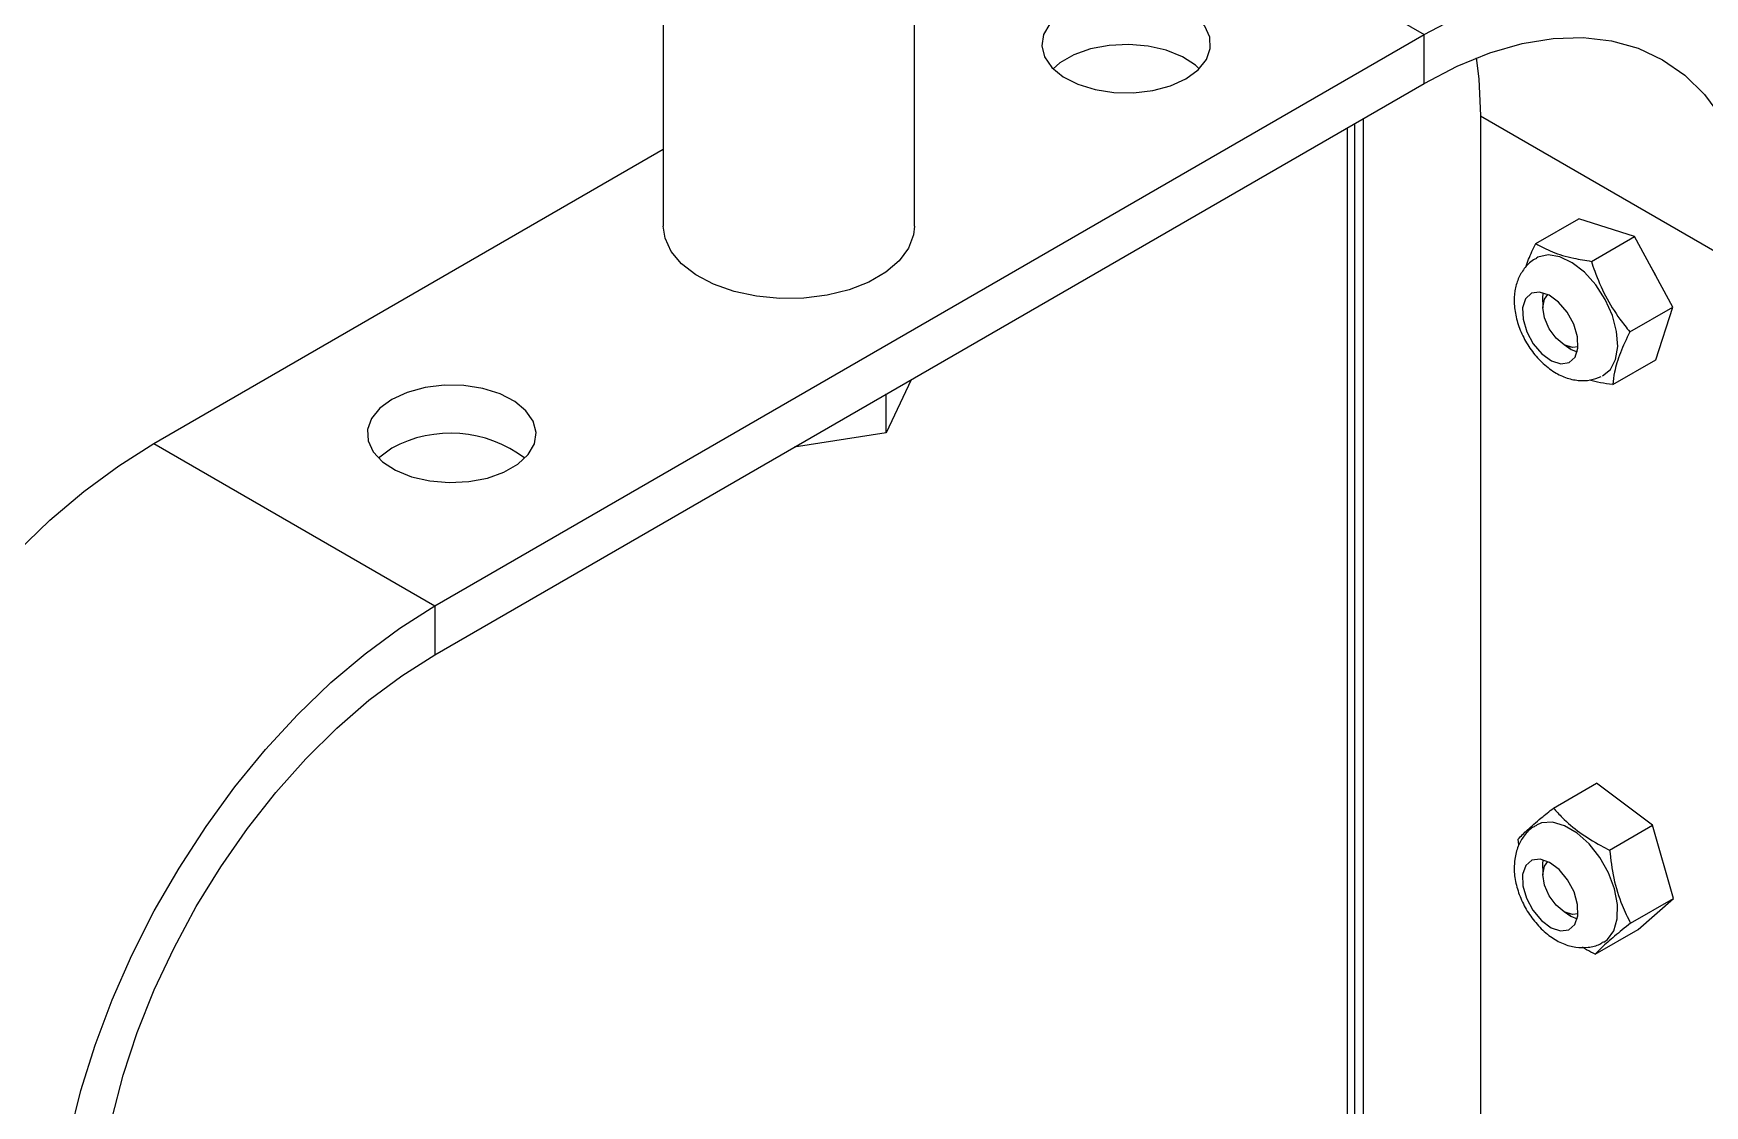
# Model space of a CAD drawing. Extents: x 17.1 to 113.1, y 3.8 to 84.5.
# Drawn here: x 80.02 to 85.28, y 15.75 to 19.12 of the extents above; entities that cross this region are included whole.
import ezdxf

# ---------------------------------------------------------------- set-up
doc = ezdxf.new("R2010")
doc.units = 0
doc.header["$MEASUREMENT"] = 0
doc.layers.add('OBJECT', color=7, linetype='CONTINUOUS')

msp = doc.modelspace()

# ---------------------------------------------------------------- linework, layer by layer
at = {"layer": 'OBJECT'}
for p, q in [((82.0057, 19.467), (82.0057, 18.5112)), ((82.7957, 18.5112), (82.7957, 19.435)), ((83.9696, 19.3608), (84.3983, 19.1133)), ((81.287, 17.3172), (84.3983, 19.1133)), ((84.3983, 18.9598), (84.3983, 19.1133)), ((81.287, 17.1637), (84.3983, 18.9598)), ((84.1565, 18.8202), (84.1565, 15.174)), ((84.1796, 18.8335), (84.1796, 15.1822)), ((84.206, 18.8488), (84.206, 15.1455)), ((84.5751, 18.8575), (85.459, 18.3473)), ((84.5751, 18.8575), (84.5751, 13.0208)), ((80.4031, 17.8275), (82.0057, 18.7526)), ((84.7498, 18.4562), (84.8849, 18.5342)), ((85.0593, 18.4784), (84.8849, 18.5342)), ((84.9241, 18.4003), (85.0593, 18.4784)), ((85.18, 18.2567), (85.0593, 18.4784)), ((84.7715, 18.2763), (84.7715, 18.2551)), ((85.0449, 18.1787), (85.18, 18.2567)), ((85.1265, 18.0909), (85.18, 18.2567)), ((84.8388, 18.1384), (84.8572, 18.1278)), ((84.9913, 18.0128), (85.1265, 18.0909)), ((82.7846, 18.0282), (82.7069, 17.8609)), ((82.7069, 17.8609), (82.7069, 17.9834)), ((80.4031, 17.8275), (81.287, 17.3172)), ((82.7069, 17.8609), (82.417, 17.816)), ((81.287, 17.3172), (81.287, 17.1637)), ((84.8048, 16.6817), (84.94, 16.7598)), ((85.1167, 16.6276), (84.94, 16.7598)), ((84.9815, 16.5496), (85.1167, 16.6276)), ((85.1824, 16.3979), (85.1167, 16.6276)), ((84.6963, 16.5658), (84.6938, 16.5842)), ((84.7724, 16.5194), (84.7703, 16.5093)), ((84.7715, 16.4938), (84.7715, 16.4726)), ((85.0472, 16.3198), (85.1824, 16.3979)), ((85.0714, 16.3003), (85.1824, 16.3979)), ((84.8388, 16.3559), (84.8572, 16.3453)), ((84.9363, 16.2223), (85.0714, 16.3003))]:
    msp.add_line(p, q, dxfattribs=at)
at = {"layer": 'OBJECT', "flags": 128}
for points in [[(84.3983, 19.1133), (84.5084, 19.171), (84.6176, 19.2164), (84.7249, 19.2492), (84.8295, 19.2691), (84.9303, 19.2759), (85.0266, 19.2696), (85.1176, 19.2501), (85.2024, 19.2178), (85.2804, 19.1728), (85.3508, 19.1155), (85.4131, 19.0464), (85.4668, 18.9662), (85.5113, 18.8754), (85.5463, 18.7749), (85.5716, 18.6656), (85.5868, 18.5483), (85.5919, 18.424)], [(83.2565, 19.1802), (83.2531, 19.1777), (83.2208, 19.1475), (83.2014, 19.1137), (83.196, 19.0782), (83.2049, 19.043), (83.2277, 19.0099), (83.263, 18.9808), (83.3091, 18.9571), (83.3634, 18.9402), (83.4229, 18.931), (83.4845, 18.93), (83.5449, 18.9372), (83.6008, 18.9522), (83.6491, 18.9743)], [(83.6491, 18.9743), (83.6873, 19.0022), (83.7134, 19.0345), (83.7259, 19.0693), (83.7241, 19.1049), (83.7081, 19.1393), (83.6789, 19.1706), (83.6659, 19.1804)], [(83.6912, 19.0059), (83.6789, 19.0171), (83.6379, 19.0437), (83.5874, 19.0641), (83.5301, 19.0772), (83.4691, 19.0824), (83.4077, 19.0793), (83.3492, 19.0681), (83.2967, 19.0494), (83.2531, 19.0242), (83.2316, 19.0059)], [(84.3983, 18.9598), (84.5023, 19.0139), (84.6052, 19.0557), (84.7062, 19.0848), (84.8042, 19.1009), (84.8983, 19.1038), (84.9876, 19.0935), (85.0712, 19.0702), (85.1483, 19.034), (85.2182, 18.9853), (85.2802, 18.9246), (85.3337, 18.8524), (85.3782, 18.7694), (85.4133, 18.6765), (85.4386, 18.5745), (85.4538, 18.4644), (85.459, 18.3473)], [(84.5623, 19.0397), (84.57, 18.9746), (84.5751, 18.8575)], [(82.7957, 18.5112), (82.7929, 18.4841), (82.777, 18.4418), (82.7474, 18.4019), (82.7053, 18.366), (82.6522, 18.3354), (82.59, 18.3111), (82.521, 18.294), (82.4476, 18.2848), (82.3725, 18.2838), (82.2985, 18.2909), (82.2281, 18.3061), (82.164, 18.3287), (82.1084, 18.3578), (82.0634, 18.3925), (82.0306, 18.4315), (82.0112, 18.4734), (82.0057, 18.5112)], [(84.9587, 18.0406), (84.9838, 18.0608), (85.0003, 18.0922), (85.0071, 18.1329), (85.0037, 18.1799), (84.9902, 18.2301), (84.9677, 18.2802), (84.9377, 18.3265), (84.9022, 18.3661), (84.8636, 18.3962), (84.8246, 18.4147), (84.7878, 18.4205), (84.7558, 18.413), (84.7513, 18.4107)], [(85.1111, 18.3832), (85.1258, 18.3567), (85.1273, 18.3535)], [(84.8544, 18.0819), (84.8729, 18.0992), (84.882, 18.1275), (84.8807, 18.1634), (84.869, 18.2027), (84.8484, 18.2406), (84.8213, 18.2724), (84.7911, 18.2944), (84.7613, 18.304), (84.7356, 18.2999), (84.7171, 18.2826), (84.7079, 18.2543), (84.7093, 18.2183), (84.721, 18.1791), (84.7416, 18.1412), (84.7686, 18.1094), (84.7989, 18.0873), (84.8286, 18.0778), (84.8544, 18.0819)], [(84.7724, 18.3019), (84.7701, 18.2902), (84.7715, 18.2544)], [(84.8825, 18.1318), (84.8646, 18.1295), (84.8388, 18.1384), (84.813, 18.1593), (84.7912, 18.1887), (84.7766, 18.2224), (84.7715, 18.2551), (84.7766, 18.2819), (84.7875, 18.2962)], [(84.8382, 18.1388), (84.8611, 18.1233), (84.8798, 18.1158)], [(81.1523, 17.9664), (81.1141, 17.9385), (81.088, 17.9063), (81.0756, 17.8714), (81.0774, 17.8359), (81.0933, 17.8015), (81.1226, 17.7702), (81.1636, 17.7436), (81.214, 17.7232), (81.2713, 17.71), (81.3323, 17.7049), (81.3937, 17.708), (81.4523, 17.7192), (81.5047, 17.7378), (81.5483, 17.763), (81.5807, 17.7933), (81.6001, 17.8271), (81.6054, 17.8625), (81.5965, 17.8977), (81.5737, 17.9308), (81.5384, 17.96), (81.4923, 17.9836), (81.4381, 18.0005), (81.3785, 18.0097), (81.3169, 18.0108), (81.2565, 18.0036), (81.2007, 17.9885), (81.1523, 17.9664)], [(79.2095, 15.7601), (79.2146, 15.8902), (79.2299, 16.0251), (79.2551, 16.1636), (79.2901, 16.3045), (79.3347, 16.4467), (79.3883, 16.5889), (79.4506, 16.7299), (79.5211, 16.8685), (79.599, 17.0035), (79.6838, 17.1338), (79.7748, 17.2583), (79.8711, 17.3758), (79.972, 17.4855), (80.0765, 17.5863), (80.1838, 17.6774), (80.293, 17.758), (80.4031, 17.8275)], [(81.1523, 17.8129), (81.1141, 17.785), (81.1102, 17.7813)], [(80.0934, 15.2498), (80.0985, 15.3799), (80.1137, 15.5148), (80.139, 15.6533), (80.174, 15.7943), (80.2186, 15.9364), (80.2722, 16.0786), (80.3345, 16.2196), (80.4049, 16.3582), (80.4829, 16.4933), (80.5677, 16.6236), (80.6587, 16.748), (80.755, 16.8656), (80.8558, 16.9752), (80.9604, 17.076), (81.0677, 17.1671), (81.1769, 17.2477), (81.287, 17.3172)], [(80.2264, 15.3266), (80.2315, 15.4496), (80.2467, 15.5773), (80.272, 15.7085), (80.3071, 15.8419), (80.3516, 15.9762), (80.4051, 16.1102), (80.4671, 16.2426), (80.537, 16.372), (80.6141, 16.4972), (80.6978, 16.6171), (80.787, 16.7304), (80.8811, 16.8361), (80.9791, 16.9332), (81.0801, 17.0207), (81.1831, 17.0978), (81.287, 17.1637)], [(84.9632, 16.2605), (84.9748, 16.2688), (84.9949, 16.296), (85.0056, 16.3333), (85.0062, 16.3782), (84.9967, 16.4275), (84.9777, 16.478), (84.9504, 16.5263), (84.9168, 16.5689), (84.8791, 16.603), (84.84, 16.6264), (84.802, 16.6373), (84.7678, 16.635), (84.7511, 16.6281)], [(84.7081, 16.4734), (84.709, 16.4377), (84.7202, 16.3984), (84.7404, 16.3604), (84.7673, 16.3282), (84.7974, 16.3056), (84.8273, 16.2955), (84.8533, 16.2989), (84.8722, 16.3156), (84.8818, 16.3434), (84.881, 16.3791), (84.8698, 16.4183), (84.8495, 16.4563), (84.8227, 16.4886), (84.7925, 16.5111), (84.7627, 16.5213), (84.7367, 16.5179), (84.7177, 16.5012), (84.7081, 16.4734)], [(84.7703, 16.5093), (84.7712, 16.4736), (84.7715, 16.4719)], [(84.8825, 16.3493), (84.8646, 16.347), (84.8388, 16.3559), (84.813, 16.3767), (84.7912, 16.4062), (84.7766, 16.4399), (84.7715, 16.4726), (84.7766, 16.4994), (84.7875, 16.5137)], [(84.8382, 16.3563), (84.8596, 16.3415), (84.8798, 16.3333)]]:
    msp.add_lwpolyline(points, dxfattribs=at)
at = {"layer": 'OBJECT'}
msp.add_arc((81.3368, 17.4761), 0.3841, 52.6344, 118.7034, dxfattribs=at)
for points, knots in [([(84.7184, 18.3825), (84.721, 18.3905), (84.7284, 18.4135), (84.7413, 18.4394), (84.7498, 18.4562)], [0, 0, 0, 0, 0.348117, 1, 1, 1, 1]), ([(84.7498, 18.4562), (84.7663, 18.4471), (84.7999, 18.4287), (84.8608, 18.4107), (84.9054, 18.4034), (84.9241, 18.4003)], [0, 0, 0, 0, 0.359917, 0.730732, 1, 1, 1, 1]), ([(84.7518, 18.4096), (84.7485, 18.4081), (84.7331, 18.401), (84.7124, 18.3786), (84.6926, 18.3454), (84.6822, 18.3072), (84.6803, 18.265), (84.6876, 18.2191), (84.7044, 18.1718), (84.73, 18.1265), (84.7631, 18.0861), (84.8012, 18.0546), (84.8417, 18.0338), (84.8821, 18.0245), (84.9209, 18.0254), (84.9439, 18.0344), (84.9548, 18.0386)], [0, 0, 0, 0, 0.019655, 0.089942, 0.15761, 0.226558, 0.300167, 0.379629, 0.462318, 0.545509, 0.629968, 0.717085, 0.79572, 0.868683, 0.937905, 1, 1, 1, 1]), ([(84.9241, 18.4003), (84.9275, 18.39), (84.9398, 18.3531), (84.967, 18.2905), (85.0061, 18.2274), (85.0344, 18.1918), (85.0449, 18.1787)], [0, 0, 0, 0, 0.1285606, 0.4593809, 0.7998658, 1, 1, 1, 1]), ([(85.0449, 18.1787), (85.0343, 18.1565), (85.0129, 18.1115), (84.9963, 18.0562), (84.9928, 18.0257), (84.9913, 18.0128)], [0, 0, 0, 0, 0.3599162, 0.7307322, 1, 1, 1, 1]), ([(84.9913, 18.0128), (84.9653, 18.0164), (84.9385, 18.0201), (84.9175, 18.0274), (84.9169, 18.0276)], [0, 0, 0, 0, 0.973401, 1, 1, 1, 1]), ([(84.6938, 16.5842), (84.7029, 16.5934), (84.7212, 16.612), (84.7605, 16.6461), (84.7917, 16.6712), (84.8048, 16.6817)], [0, 0, 0, 0, 0.359917, 0.730732, 1, 1, 1, 1]), ([(84.8048, 16.6817), (84.8139, 16.6716), (84.8381, 16.6446), (84.8864, 16.6036), (84.9391, 16.5711), (84.9724, 16.5542), (84.9815, 16.5496)], [0, 0, 0, 0, 0.200134, 0.530785, 0.87144, 1, 1, 1, 1]), ([(84.7518, 16.6271), (84.7483, 16.6254), (84.7328, 16.6182), (84.7121, 16.5956), (84.6914, 16.5615), (84.686, 16.5351), (84.6832, 16.5213)], [0, 0, 0, 0, 0.089261, 0.389869, 0.679486, 1, 1, 1, 1]), ([(84.6832, 16.5213), (84.6823, 16.5116), (84.6801, 16.4868), (84.6857, 16.445), (84.7008, 16.3976), (84.725, 16.3517), (84.7568, 16.3103), (84.794, 16.2771), (84.834, 16.2544), (84.8745, 16.2427), (84.914, 16.2427), (84.9446, 16.2492), (84.9587, 16.2591), (84.9624, 16.2617)], [0, 0, 0, 0, 0.066249, 0.168267, 0.273581, 0.379701, 0.487118, 0.597573, 0.699154, 0.793638, 0.882685, 0.969435, 1, 1, 1, 1]), ([(84.9815, 16.5496), (84.9851, 16.5198), (84.9925, 16.4594), (85.0165, 16.3823), (85.0381, 16.3383), (85.0472, 16.3198)], [0, 0, 0, 0, 0.359917, 0.730732, 1, 1, 1, 1]), ([(85.0472, 16.3198), (85.0298, 16.3058), (84.9945, 16.2773), (84.9585, 16.2452), (84.9428, 16.2291), (84.9363, 16.2223)], [0, 0, 0, 0, 0.359916, 0.730732, 1, 1, 1, 1]), ([(84.9363, 16.2223), (84.927, 16.2268), (84.913, 16.2336), (84.9004, 16.2416), (84.8962, 16.2443)], [0, 0, 0, 0, 0.662615, 1, 1, 1, 1])]:
    msp.add_open_spline(points, degree=3, knots=knots, dxfattribs=at)

doc.saveas('drawing.dxf')
